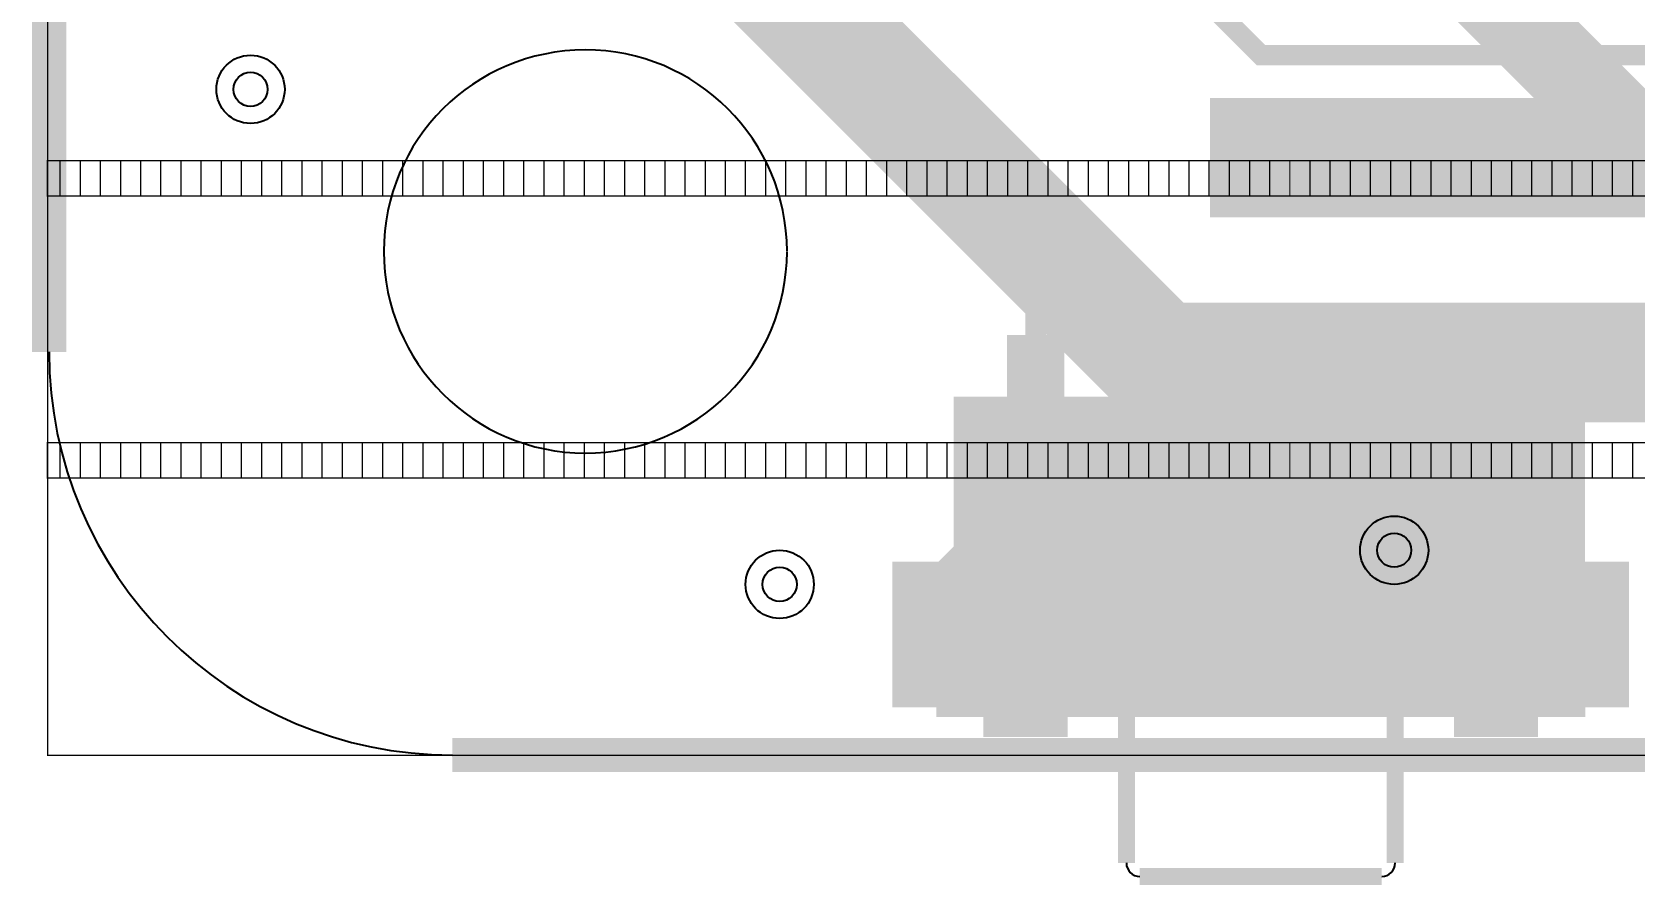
# Model space of a CAD drawing. Extents: x -57 to 2380, y -38 to 1737.
# Drawn here: x -5 to 464.5, y -38.1 to 211.8 of the extents above; entities that cross this region are included whole.
import ezdxf

# ---------------------------------------------------------------- set-up
doc = ezdxf.new("R2010")
doc.units = 9
for name, color, linetype, true_color in [('BoardOutline', 7, 'Continuous', 0xff00ff), ('BottomLayer', 7, 'Continuous', 0x0000ff), ('Document', 7, 'Continuous', 0xffffff), ('Hole', 7, 'Continuous', 0x222222), ('Multi-Layer', 7, 'Continuous', 0xc0c0c0), ('TopLayer', 7, 'Continuous', 0xff0000), ('TopPasteMaskLayer', 7, 'Continuous', 0x808080), ('TopSilkLayer', 7, 'Continuous', 0xffff00), ('TopSolderMaskLayer', 7, 'Continuous', 0x800080)]:
    doc.layers.add(name, color=color, linetype=linetype, true_color=true_color)

msp = doc.modelspace()

# ---------------------------------------------------------------- hatches: boundary and pattern name
at = {"layer": 'Document'}
msp.add_hatch(color=256, dxfattribs=at).paths.add_polyline_path([(449.92, 105), (264.92, 105), (264.92, 15), (449.92, 15)])
at = {"layer": 'TopLayer'}
for points in [[(296.86, 121.03), (296.86, 89.53), (281.1, 89.53), (281.1, 121.03)], [(428.75, 121.03), (428.75, 89.53), (413, 89.53), (413, 121.03)], [(247.64, 15.62), (247.64, 55), (271.26, 55), (271.26, 15.62)], [(438.58, 15.62), (438.58, 55), (462.2, 55), (462.2, 15.62)]]:
    msp.add_hatch(color=256, dxfattribs=at).paths.add_polyline_path(points)
at = {"layer": 'TopPasteMaskLayer'}
for points in [[(296.86, 121.03), (296.86, 89.53), (281.1, 89.53), (281.1, 121.03)], [(428.75, 121.03), (428.75, 89.53), (413, 89.53), (413, 121.03)], [(247.64, 15.62), (247.64, 55), (271.26, 55), (271.26, 15.62)], [(438.58, 15.62), (438.58, 55), (462.2, 55), (462.2, 15.62)]]:
    msp.add_hatch(color=256, dxfattribs=at).paths.add_polyline_path(points)
at = {"layer": 'TopSolderMaskLayer'}
for points in [[(297.36, 123.03), (297.36, 87.53), (280.6, 87.53), (280.6, 123.03)], [(429.24, 123.03), (429.24, 87.53), (412.5, 87.53), (412.5, 123.03)], [(247.04, 13.96), (247.04, 56.66), (271.86, 56.66), (271.86, 13.96)], [(437.98, 13.96), (437.98, 56.66), (462.8, 56.66), (462.8, 13.96)]]:
    msp.add_hatch(color=256, dxfattribs=at).paths.add_polyline_path(points)

# ---------------------------------------------------------------- linework, layer by layer
at = {"layer": 'BoardOutline', "const_width": 10}
for points in [[(0, 1555.11), (0, 118.11)], [(118.11, 0), (2165.35, 0)]]:
    msp.add_lwpolyline(points, dxfattribs=at)
at = {"layer": 'BoardOutline'}
for centre, radius, start, end in [((157.09, 147.51), 59.05, 0.0728, 359.9272), ((118.11, 118.11), 118.11, 180, 270)]:
    msp.add_arc(centre, radius, start, end, dxfattribs=at)
at = {"layer": 'BottomLayer'}
for points, const_width in [([(1900, 215), (1860, 215), (1760, 115), (325, 115), (55, 385), (55, 725), (30, 750), (30, 1290), (160, 1420), (434.96, 1420), (490, 1475.04), (490, 1604.96)], 35), ([(340, 175), (383, 175), (405, 175), (1741, 175), (1999.87, 433.87), (1999.87, 665), (2030, 665), (1999.87, 695.13), (1999.87, 665)], 35), ([(1259.84, 346.46), (1168.38, 255), (890, 255), (840, 205), (355, 205), (210, 350), (175, 350), (115, 410), (115, 425.2), (115, 536.61)], 6)]:
    msp.add_lwpolyline(points, dxfattribs=dict(at, const_width=const_width))
at = {"layer": 'Document', "const_width": 0.39}
msp.add_lwpolyline([(-0.4, 1673.17), (2283.06, 1673.17), (2283.06, 836.56), (2283.06, -0.05), (-0.4, -0.05), (-0.4, 836.56), (-0.4, 1673.17)], close=True, dxfattribs=at)
for points in [[(251.22, 163.74), (245.32, 163.74), (245.32, 174.1), (239.41, 174.1), (233.51, 174.1), (227.6, 174.1), (221.69, 174.1), (215.79, 174.1), (209.88, 174.1), (203.98, 174.1), (198.07, 174.1), (192.17, 174.1), (186.26, 174.1), (180.36, 174.1), (174.45, 174.1), (168.54, 174.1), (162.64, 174.1), (156.73, 174.1), (150.83, 174.1), (144.92, 174.1), (139.02, 174.1), (133.11, 174.1), (127.21, 174.1), (121.3, 174.1), (115.4, 174.1), (109.49, 174.1), (103.58, 174.1), (97.68, 174.1), (91.77, 174.1), (85.87, 174.1), (79.96, 174.1), (74.06, 174.1), (68.15, 174.1), (62.25, 174.1), (56.34, 174.1), (50.43, 174.1), (44.53, 174.1), (38.62, 174.1), (32.72, 174.1), (26.81, 174.1), (20.91, 174.1), (15, 174.1), (9.1, 174.1), (3.19, 174.1), (-0.54, 174.1), (-0.54, 163.74), (3.19, 163.74), (9.1, 163.74), (15, 163.74), (20.91, 163.74), (26.81, 163.74), (32.72, 163.74), (38.62, 163.74), (44.53, 163.74), (50.43, 163.74), (56.34, 163.74), (62.25, 163.74), (68.15, 163.74), (74.06, 163.74), (79.96, 163.74), (85.87, 163.74), (91.77, 163.74), (97.68, 163.74), (103.58, 163.74), (109.49, 163.74), (115.4, 163.74), (121.3, 163.74), (127.21, 163.74), (133.11, 163.74), (139.02, 163.74), (144.92, 163.74), (150.83, 163.74), (156.73, 163.74), (162.64, 163.74), (168.54, 163.74), (174.45, 163.74), (180.36, 163.74), (186.26, 163.74), (192.17, 163.74), (198.07, 163.74), (203.98, 163.74), (209.88, 163.74), (215.79, 163.74), (221.69, 163.74), (227.6, 163.74), (233.51, 163.74), (239.41, 163.74), (245.32, 163.74)], [(3.19, 163.74), (3.19, 174.1)], [(9.1, 163.74), (9.1, 174.1)], [(15, 163.74), (15, 174.1)], [(20.91, 163.74), (20.91, 174.1)], [(26.81, 163.74), (26.81, 174.1)], [(32.72, 163.74), (32.72, 174.1)], [(38.62, 163.74), (38.62, 174.1)], [(44.53, 163.74), (44.53, 174.1)], [(50.43, 163.74), (50.43, 174.1)], [(56.34, 163.74), (56.34, 174.1)], [(62.25, 163.74), (62.25, 174.1)], [(68.15, 163.74), (68.15, 174.1)], [(74.06, 163.74), (74.06, 174.1)], [(79.96, 163.74), (79.96, 174.1)], [(85.87, 163.74), (85.87, 174.1)], [(91.77, 163.74), (91.77, 174.1)], [(97.68, 163.74), (97.68, 174.1)], [(103.58, 163.74), (103.58, 174.1)], [(109.49, 163.74), (109.49, 174.1)], [(115.4, 163.74), (115.4, 174.1)], [(121.3, 163.74), (121.3, 174.1)], [(127.21, 163.74), (127.21, 174.1)], [(133.11, 163.74), (133.11, 174.1)], [(139.02, 163.74), (139.02, 174.1)], [(144.92, 163.74), (144.92, 174.1)], [(150.83, 163.74), (150.83, 174.1)], [(156.73, 163.74), (156.73, 174.1)], [(162.64, 163.74), (162.64, 174.1)], [(168.54, 163.74), (168.54, 174.1)], [(174.45, 163.74), (174.45, 174.1)], [(180.36, 163.74), (180.36, 174.1)], [(186.26, 163.74), (186.26, 174.1)], [(192.17, 163.74), (192.17, 174.1)], [(198.07, 163.74), (198.07, 174.1)], [(203.98, 163.74), (203.98, 174.1)], [(209.88, 163.74), (209.88, 174.1)], [(215.79, 163.74), (215.79, 174.1)], [(221.69, 163.74), (221.69, 174.1)], [(227.6, 163.74), (227.6, 174.1)], [(233.51, 163.74), (233.51, 174.1)], [(239.41, 163.74), (239.41, 174.1)], [(245.32, 174.1), (251.22, 174.1)], [(469.73, 174.1), (463.82, 174.1), (457.91, 174.1), (452.01, 174.1), (446.1, 174.1), (440.2, 174.1), (434.29, 174.1), (428.39, 174.1), (422.48, 174.1), (416.58, 174.1), (410.67, 174.1), (404.76, 174.1), (398.86, 174.1), (392.95, 174.1), (387.05, 174.1), (381.14, 174.1), (375.24, 174.1), (369.33, 174.1), (363.43, 174.1), (357.52, 174.1), (351.62, 174.1), (345.71, 174.1), (339.8, 174.1), (333.9, 174.1), (327.99, 174.1), (322.09, 174.1), (316.18, 174.1), (310.28, 174.1), (304.37, 174.1), (298.47, 174.1), (292.56, 174.1), (286.65, 174.1), (280.75, 174.1), (274.84, 174.1), (268.94, 174.1), (263.03, 174.1), (257.13, 174.1), (251.22, 174.1), (251.22, 163.74), (257.13, 163.74), (263.03, 163.74), (268.94, 163.74), (274.84, 163.74), (280.75, 163.74), (286.65, 163.74), (292.56, 163.74), (298.47, 163.74), (304.37, 163.74), (310.28, 163.74), (316.18, 163.74), (322.09, 163.74), (327.99, 163.74), (333.9, 163.74), (339.8, 163.74), (345.71, 163.74), (351.62, 163.74), (357.52, 163.74), (363.43, 163.74), (369.33, 163.74), (375.24, 163.74), (381.14, 163.74), (387.05, 163.74), (392.95, 163.74), (398.86, 163.74), (404.76, 163.74), (410.67, 163.74), (416.58, 163.74), (422.48, 163.74), (428.39, 163.74), (434.29, 163.74), (440.2, 163.74), (446.1, 163.74), (452.01, 163.74), (457.91, 163.74), (463.82, 163.74), (469.73, 163.74)], [(257.13, 163.74), (257.13, 174.1)], [(263.03, 163.74), (263.03, 174.1)], [(268.94, 163.74), (268.94, 174.1)], [(274.84, 163.74), (274.84, 174.1)], [(280.75, 163.74), (280.75, 174.1)], [(286.65, 163.74), (286.65, 174.1)], [(292.56, 163.74), (292.56, 174.1)], [(298.47, 163.74), (298.47, 174.1)], [(304.37, 163.74), (304.37, 174.1)], [(310.28, 163.74), (310.28, 174.1)], [(316.18, 163.74), (316.18, 174.1)], [(322.09, 163.74), (322.09, 174.1)], [(327.99, 163.74), (327.99, 174.1)], [(333.9, 163.74), (333.9, 174.1)], [(339.8, 163.74), (339.8, 174.1)], [(345.71, 163.74), (345.71, 174.1)], [(351.62, 163.74), (351.62, 174.1)], [(357.52, 163.74), (357.52, 174.1)], [(363.43, 163.74), (363.43, 174.1)], [(369.33, 163.74), (369.33, 174.1)], [(375.24, 163.74), (375.24, 174.1)], [(381.14, 163.74), (381.14, 174.1)], [(387.05, 163.74), (387.05, 174.1)], [(392.95, 163.74), (392.95, 174.1)], [(398.86, 163.74), (398.86, 174.1)], [(404.76, 163.74), (404.76, 174.1)], [(410.67, 163.74), (410.67, 174.1)], [(416.58, 163.74), (416.58, 174.1)], [(422.48, 163.74), (422.48, 174.1)], [(428.39, 163.74), (428.39, 174.1)], [(434.29, 163.74), (434.29, 174.1)], [(440.2, 163.74), (440.2, 174.1)], [(446.1, 163.74), (446.1, 174.1)], [(452.01, 163.74), (452.01, 174.1)], [(457.91, 163.74), (457.91, 174.1)], [(463.82, 163.74), (463.82, 174.1)], [(3.19, 81.17), (3.19, 91.52), (-0.54, 91.52), (-0.54, 81.17), (549.69, 81.17), (596.24, 152.5), (643.29, 81.17), (1545.47, 81.17)], [(268.94, 81.17), (268.94, 91.52), (263.03, 91.52), (257.13, 91.52), (251.22, 91.52), (245.32, 91.52), (239.41, 91.52), (233.51, 91.52), (227.6, 91.52), (221.69, 91.52), (215.79, 91.52), (209.88, 91.52), (203.98, 91.52), (198.07, 91.52), (192.17, 91.52), (186.26, 91.52), (180.36, 91.52), (174.45, 91.52), (168.54, 91.52), (162.64, 91.52), (156.73, 91.52), (150.83, 91.52), (144.92, 91.52), (139.02, 91.52), (133.11, 91.52), (127.21, 91.52), (121.3, 91.52), (115.4, 91.52), (109.49, 91.52), (103.58, 91.52), (97.68, 91.52), (91.77, 91.52), (85.87, 91.52), (79.96, 91.52), (74.06, 91.52), (68.15, 91.52), (62.25, 91.52), (56.34, 91.52), (50.43, 91.52), (44.53, 91.52), (38.62, 91.52), (32.72, 91.52), (26.81, 91.52), (20.91, 91.52), (15, 91.52), (9.1, 91.52), (3.19, 91.52)], [(9.1, 81.17), (9.1, 91.52)], [(15, 81.17), (15, 91.52)], [(20.91, 81.17), (20.91, 91.52)], [(26.81, 81.17), (26.81, 91.52)], [(32.72, 81.17), (32.72, 91.52)], [(38.62, 81.17), (38.62, 91.52)], [(44.53, 81.17), (44.53, 91.52)], [(50.43, 81.17), (50.43, 91.52)], [(56.34, 81.17), (56.34, 91.52)], [(62.25, 81.17), (62.25, 91.52)], [(68.15, 81.17), (68.15, 91.52)], [(74.06, 81.17), (74.06, 91.52)], [(79.96, 81.17), (79.96, 91.52)], [(85.87, 81.17), (85.87, 91.52)], [(91.77, 81.17), (91.77, 91.52)], [(97.68, 81.17), (97.68, 91.52)], [(103.58, 81.17), (103.58, 91.52)], [(109.49, 81.17), (109.49, 91.52)], [(115.4, 81.17), (115.4, 91.52)], [(121.3, 81.17), (121.3, 91.52)], [(127.21, 81.17), (127.21, 91.52)], [(133.11, 81.17), (133.11, 91.52)], [(139.02, 81.17), (139.02, 91.52)], [(144.92, 81.17), (144.92, 91.52)], [(150.83, 81.17), (150.83, 91.52)], [(156.73, 81.17), (156.73, 91.52)], [(162.64, 81.17), (162.64, 91.52)], [(168.54, 81.17), (168.54, 91.52)], [(174.45, 81.17), (174.45, 91.52)], [(180.36, 81.17), (180.36, 91.52)], [(186.26, 81.17), (186.26, 91.52)], [(192.17, 81.17), (192.17, 91.52)], [(198.07, 81.17), (198.07, 91.52)], [(203.98, 81.17), (203.98, 91.52)], [(209.88, 81.17), (209.88, 91.52)], [(215.79, 81.17), (215.79, 91.52)], [(221.69, 81.17), (221.69, 91.52)], [(227.6, 81.17), (227.6, 91.52)], [(233.51, 81.17), (233.51, 91.52)], [(239.41, 81.17), (239.41, 91.52)], [(245.32, 81.17), (245.32, 91.52)], [(251.22, 81.17), (251.22, 91.52)], [(257.13, 81.17), (257.13, 91.52)], [(263.03, 81.17), (263.03, 91.52)], [(268.94, 91.52), (274.84, 91.52)], [(469.73, 91.52), (463.82, 91.52), (457.91, 91.52), (452.01, 91.52), (446.1, 91.52), (440.2, 91.52), (434.29, 91.52), (428.39, 91.52), (422.48, 91.52), (416.58, 91.52), (410.67, 91.52), (404.76, 91.52), (398.86, 91.52), (392.95, 91.52), (387.05, 91.52), (381.14, 91.52), (375.24, 91.52), (369.33, 91.52), (363.43, 91.52), (357.52, 91.52), (351.62, 91.52), (345.71, 91.52), (339.8, 91.52), (333.9, 91.52), (327.99, 91.52), (322.09, 91.52), (316.18, 91.52), (310.28, 91.52), (304.37, 91.52), (298.47, 91.52), (292.56, 91.52), (286.65, 91.52), (280.75, 91.52), (274.84, 91.52), (274.84, 81.17)], [(280.75, 81.17), (280.75, 91.52)], [(286.65, 81.17), (286.65, 91.52)], [(292.56, 81.17), (292.56, 91.52)], [(298.47, 81.17), (298.47, 91.52)], [(304.37, 81.17), (304.37, 91.52)], [(310.28, 81.17), (310.28, 91.52)], [(316.18, 81.17), (316.18, 91.52)], [(322.09, 81.17), (322.09, 91.52)], [(327.99, 81.17), (327.99, 91.52)], [(333.9, 81.17), (333.9, 91.52)], [(339.8, 81.17), (339.8, 91.52)], [(345.71, 81.17), (345.71, 91.52)], [(351.62, 81.17), (351.62, 91.52)], [(357.52, 81.17), (357.52, 91.52)], [(363.43, 81.17), (363.43, 91.52)], [(369.33, 81.17), (369.33, 91.52)], [(375.24, 81.17), (375.24, 91.52)], [(381.14, 81.17), (381.14, 91.52)], [(387.05, 81.17), (387.05, 91.52)], [(392.95, 81.17), (392.95, 91.52)], [(398.86, 81.17), (398.86, 91.52)], [(404.76, 81.17), (404.76, 91.52)], [(410.67, 81.17), (410.67, 91.52)], [(416.58, 81.17), (416.58, 91.52)], [(422.48, 81.17), (422.48, 91.52)], [(428.39, 81.17), (428.39, 91.52)], [(434.29, 81.17), (434.29, 91.52)], [(440.2, 81.17), (440.2, 91.52)], [(446.1, 81.17), (446.1, 91.52)], [(452.01, 81.17), (452.01, 91.52)], [(457.91, 81.17), (457.91, 91.52)], [(463.82, 81.17), (463.82, 91.52)]]:
    msp.add_lwpolyline(points, dxfattribs=at)
at = {"layer": 'Document'}
msp.add_arc((157.09, 147.51), 59.05, 0.0728, 359.9272, dxfattribs=at)
at = {"layer": 'Hole'}
for centre in [(59, 195), (394, 60), (214, 50)]:
    msp.add_circle(centre, 5, dxfattribs=at)
at = {"layer": 'Multi-Layer'}
for centre in [(59, 195), (394, 60), (214, 50)]:
    msp.add_circle(centre, 10, dxfattribs=at)
at = {"layer": 'TopLayer'}
for points, const_width in [([(288.98, 105.28), (288.98, 161.02), (165, 285), (165, 771.61), (185, 791.61)], 6), ([(343.94, 302.72), (343.94, 301.06), (525, 120), (735, 120), (754.82, 139.82), (754.82, 177.44), (762.44, 177.44), (775, 190), (777.5, 192.5), (810.16, 225.16), (810.16, 245), (810.09, 273.91), (819.09, 282.91)], 25)]:
    msp.add_lwpolyline(points, dxfattribs=dict(at, const_width=const_width))
at = {"layer": 'TopSilkLayer', "const_width": 5}
for points in [[(394.29, -31.61), (394.29, 13.66), (315.55, 13.66), (295.87, 13.66), (276.18, 13.66), (262.4, 13.66), (262.4, 55), (269.92, 62.52), (269.92, 102.24), (439.92, 102.24), (439.92, 62.52), (447.44, 55), (447.44, 13.66), (433.66, 13.66), (433.66, 7.76), (413.98, 7.76), (413.98, 13.66), (394.29, 13.66)], [(295.87, 13.66), (295.87, 7.76), (276.18, 7.76), (276.18, 13.66)], [(315.55, -31.61), (315.55, 13.66)], [(413.98, 13.66), (433.66, 13.66)], [(293.9, 9.72), (278.15, 9.72)], [(415.94, 9.72), (431.69, 9.72)], [(390.35, -35.55), (319.49, -35.55)]]:
    msp.add_lwpolyline(points, dxfattribs=at)
at = {"layer": 'TopSilkLayer'}
for centre, start, end in [((319.49, -31.61), 180, 270), ((390.35, -31.61), 270, 0)]:
    msp.add_arc(centre, 3.94, start, end, dxfattribs=at)

doc.saveas('drawing.dxf')
